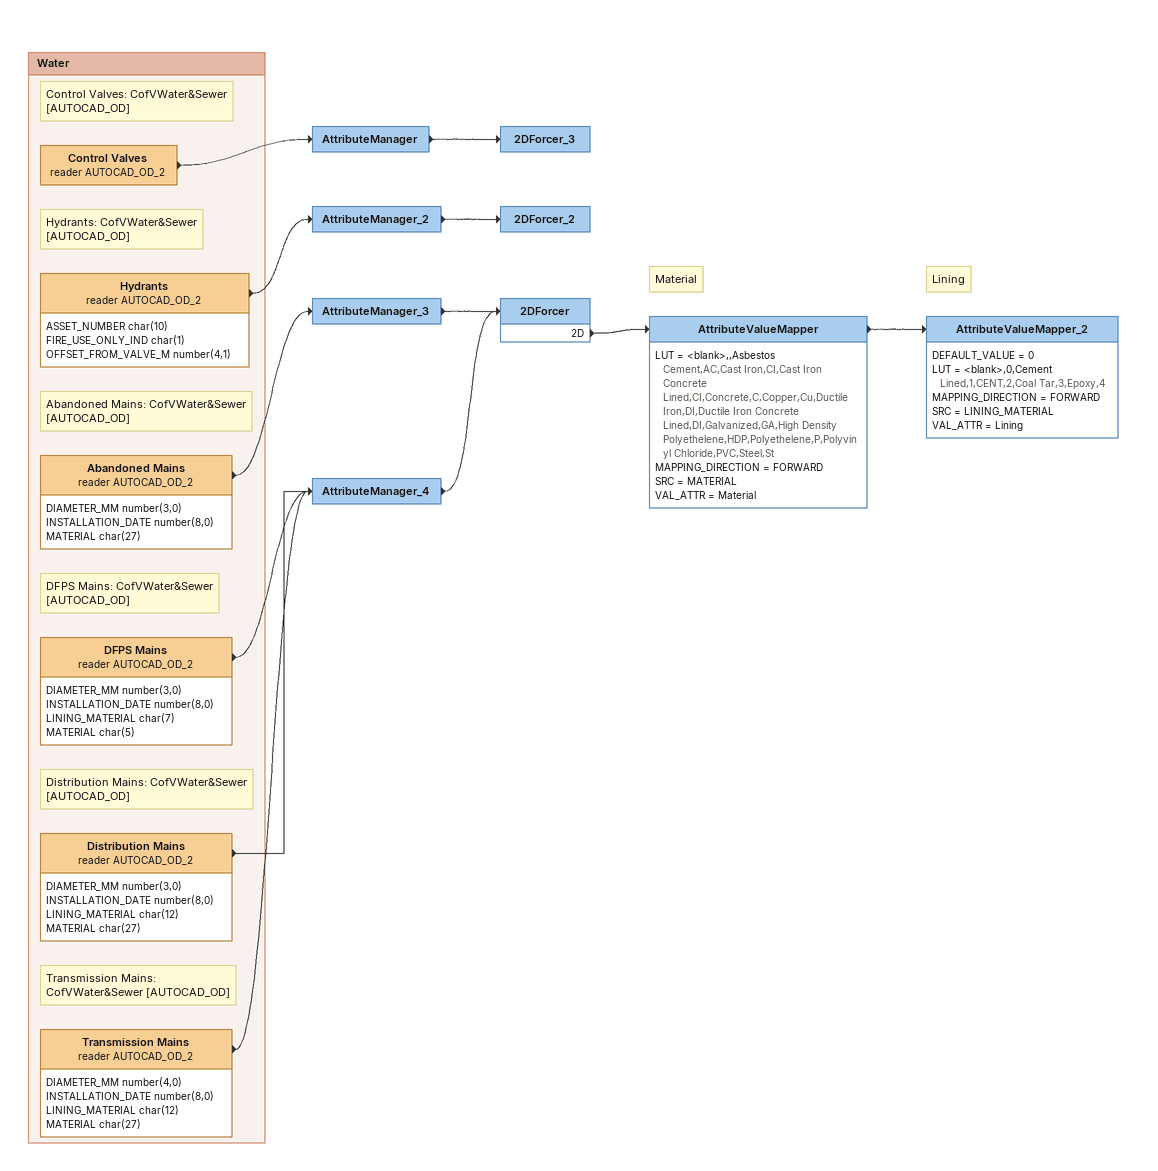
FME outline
AttributeManager
    -> 2DForcer_3
2DForcer_3
AttributeManager_3
    -> 2DForcer
AttributeManager_2
    -> 2DForcer_2
2DForcer_2
AttributeManager_4
    -> 2DForcer
2DForcer
    2D -> AttributeValueMapper
Note: Material
AttributeValueMapper
    LUT = <blank>,,Asbestos Cement,AC,Cast Iron,CI,Cast Iron Concrete Lined,CI,Concrete,C,Copper,Cu,Ductile Iron,DI,Ductile Iron Concrete Lined,DI,Galvanized,GA,High Density Polyethelene,HDP,Polyethelene,P,Polyvinyl Chloride,PVC,Steel,St
    MAPPING_DIRECTION = FORWARD
    SRC = MATERIAL
    VAL_ATTR = Material
    -> AttributeValueMapper_2
Note: Lining
AttributeValueMapper_2
    DEFAULT_VALUE = 0
    LUT = <blank>,0,Cement Lined,1,CENT,2,Coal Tar,3,Epoxy,4
    MAPPING_DIRECTION = FORWARD
    SRC = LINING_MATERIAL
    VAL_ATTR = Lining

Bookmark: Water
Note: Control Valves: CofVWater&Sewer [AUTOCAD_OD]
Control Valves (reader AUTOCAD_OD_2)
    -> AttributeManager
Note: Abandoned Mains: CofVWater&Sewer [AUTOCAD_OD]
Abandoned Mains (reader AUTOCAD_OD_2)
    attributes: DIAMETER_MM number(3,0), INSTALLATION_DATE number(8,0), MATERIAL char(27)
    -> AttributeManager_3
Note: Hydrants: CofVWater&Sewer [AUTOCAD_OD]
Hydrants (reader AUTOCAD_OD_2)
    attributes: ASSET_NUMBER char(10), FIRE_USE_ONLY_IND char(1), OFFSET_FROM_VALVE_M number(4,1)
    -> AttributeManager_2
Note: DFPS Mains: CofVWater&Sewer [AUTOCAD_OD]
DFPS Mains (reader AUTOCAD_OD_2)
    attributes: DIAMETER_MM number(3,0), INSTALLATION_DATE number(8,0), LINING_MATERIAL char(7), MATERIAL char(5)
    -> AttributeManager_4
Note: Distribution Mains: CofVWater&Sewer [AUTOCAD_OD]
Distribution Mains (reader AUTOCAD_OD_2)
    attributes: DIAMETER_MM number(3,0), INSTALLATION_DATE number(8,0), LINING_MATERIAL char(12), MATERIAL char(27)
    -> AttributeManager_4
Note: Transmission Mains: CofVWater&Sewer [AUTOCAD_OD]
Transmission Mains (reader AUTOCAD_OD_2)
    attributes: DIAMETER_MM number(4,0), INSTALLATION_DATE number(8,0), LINING_MATERIAL char(12), MATERIAL char(27)
    -> AttributeManager_4
